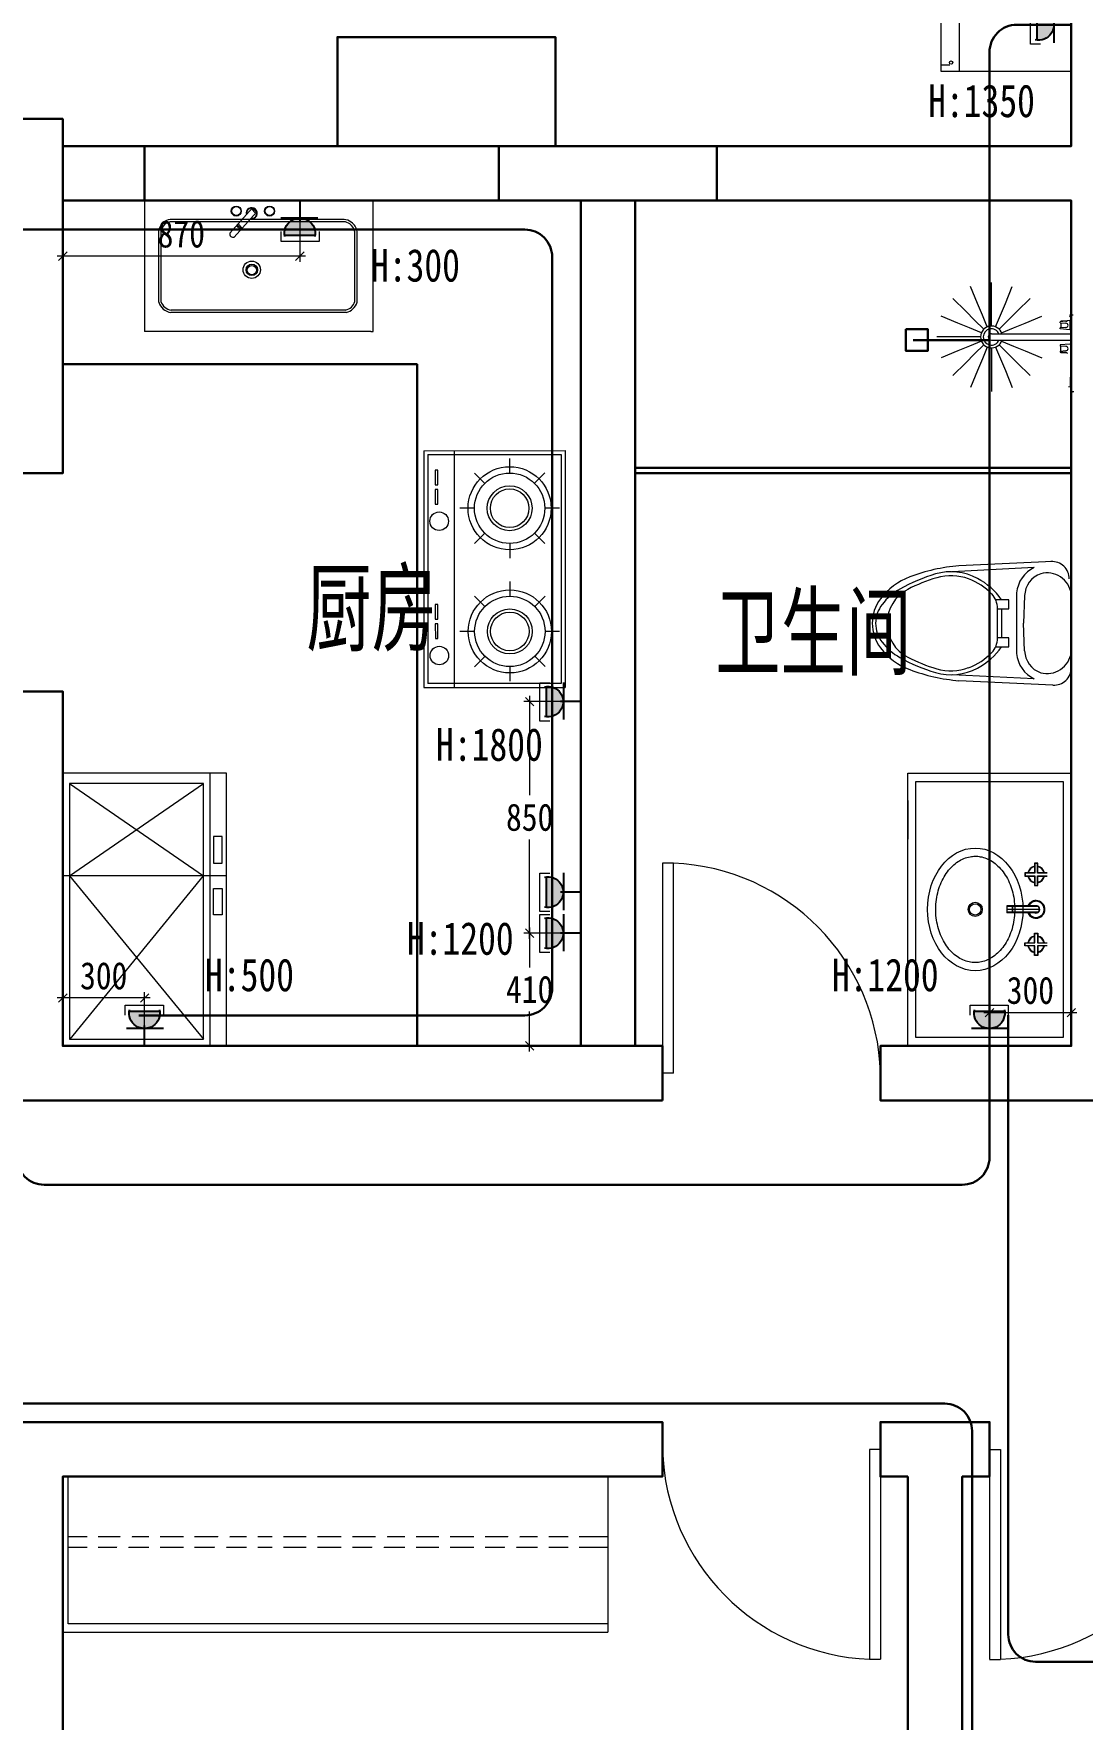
# Model space of a CAD drawing. Header units: millimetres. Extents: x -117264 to 3079702, y -14891 to 68462.
# Drawn here: x -58728 to -54881, y 528 to 6710 of the extents above; entities that cross this region are included whole.
import ezdxf

# ---------------------------------------------------------------- set-up
doc = ezdxf.new("R2010")
doc.units = ezdxf.units.MM
doc.header["$LTSCALE"] = 10
doc.layers.get('0').update_dxf_attribs({"color": 255})
doc.layers.get('Defpoints').update_dxf_attribs({"color": 255})
for name, color, linetype, lineweight in [('1弱电插座布线图', 6, 'Continuous', 30), ('1强弱电插座布置图', 5, 'Continuous', 15), ('1强电插座布线图', 1, 'Continuous', 30), ('1强电插座布置图', 1, 'Continuous', 30), ('1浅浅', 251, 'Continuous', 20)]:
    doc.layers.add(name, color=color, linetype=linetype, lineweight=lineweight)
doc.layers.add('2323', color=4, linetype='Continuous')
doc.layers.add('LAYER2', color=8, linetype='Continuous')
doc.styles.add('_THVAC_DIM', font='SIMPLEX', dxfattribs={"width": 0.8, "height": 3.5, "bigfont": 'HZTXT'})
doc.styles.add('夏建东', font='', dxfattribs={"width": 0.85})
doc.styles.get('夏建东').set_extended_font_data('SimSun')
doc.dimstyles.new('g', dxfattribs={"dimtxt": 100, "dimasz": 31, "dimexe": 21, "dimexo": 30, "dimgap": 31, "dimtad": 1, "dimtih": 1, "dimtoh": 1, "dimdec": 0, "dimrnd": 10, "dimdsep": 46, "dimtxsty": '夏建东', "dimblk": 'OBLIQUE', "dimcen": 2.5, "dimdle": 21, "dimclrd": 5, "dimclre": 5, "dimclrt": 5, "dimadec": 0, "dimazin": 0, "dimtfac": 1, "dimtdec": 0, "dimtmove": 2, "dimatfit": 3, "dimldrblk": 'DOT', "dimfxl": 300, "dimlwd": -1, "dimlwe": -1, "dimarcsym": 1})

# ---------------------------------------------------------------- blocks, each defined once
blk = doc.blocks.new('强电插座')
at = {"lineweight": 0}
h = blk.add_hatch(color=12, dxfattribs=at)
h.set_gradient(color1=(216, 3, 3), color2=(230, 5, 5), tint=1, name='CYLINDER')
h.paths.add_polyline_path([(88497.8, 75989.2, 1.129445), (88497.8, 75909.4)])
at = {"layer": '2323', "color": 1}
for p, q in [((88452.6, 75999.6), (88452.6, 75902)), ((88407.2, 75949.3), (88460.4, 75949.3)), ((88497.8, 75989.2), (88497.8, 75909.4))]:
    blk.add_line(p, q, dxfattribs=at)
blk.add_arc((88492.9, 75949.3), 40.2, 77.2553, 282.7447, dxfattribs=at)
at = {"layer": 'LAYER2', "color": 1, "ltscale": 20}
blk.add_line((88456.4, 75966.1), (88456.4, 75966.1), dxfattribs=at)
blk = doc.blocks.new('强电防水插座')
at = {"layer": '1强电插座布置图', "color": 1, "linetype": 'ByBlock', "lineweight": 9}
blk.add_lwpolyline([(-166178, 222989), (-166178, 223050), (-165944, 223050), (-165944, 222989)], dxfattribs=at)
at = {"layer": '1强电插座布置图', "color": 250, "linetype": 'ByBlock', "lineweight": 9, "extrusion": (0, 0, -1), "xscale": 2.325322137214242, "yscale": 2.325322137214242, "zscale": -2.325322137599869, "rotation": 90}
blk.add_blockref('强电插座', (342666, 17226), dxfattribs=at)
blk = doc.blocks.new('_Oblique')
at = {"color": 0, "linetype": 'ByBlock', "lineweight": -2}
blk.add_line((-0.5, -0.5), (0.5, 0.5), dxfattribs=at)
blk = doc.blocks.new('*D355')
at = {"layer": '1强弱电插座布置图', "color": 5}
for p, q in [((-58621.3, 6067.6), (-58621.3, 5872.9)), ((-57751.8, 6067.6), (-57751.8, 5872.9)), ((-57730.8, 5893.9), (-58642.3, 5893.9))]:
    blk.add_line(p, q, dxfattribs=at)
at = {"layer": 'Defpoints', "color": 0, "linetype": 'Continuous', "lineweight": 30}
for p in [(-58621.3, 6097.6), (-57751.8, 6097.6), (-58621.3, 5893.9)]:
    blk.add_point(p, dxfattribs=at)
at = {"layer": '1强弱电插座布置图', "color": 5, "linetype": 'Continuous', "xscale": 31, "yscale": 31, "zscale": 31, "rotation": 180}
blk.add_blockref('_Oblique', (-58621.3, 5893.9), dxfattribs=at)
at = {"layer": '1强弱电插座布置图', "color": 5, "linetype": 'Continuous', "xscale": 31, "yscale": 31, "zscale": 31}
blk.add_blockref('_Oblique', (-57751.8, 5893.9), dxfattribs=at)
at = {"layer": '1强弱电插座布置图', "color": 5, "linetype": 'Continuous', "lineweight": 30, "insert": (-58186.6, 5974.9), "char_height": 100, "attachment_point": 5, "style": '夏建东'}
blk.add_mtext('870', dxfattribs=at)
blk = doc.blocks.new('_Dot')
at = {"color": 0, "linetype": 'ByBlock', "lineweight": -2}
blk.add_line((-0.5, 0), (-1, 0), dxfattribs=at)
at = {"color": 0, "linetype": 'ByBlock', "const_width": 0.5}
blk.add_lwpolyline([(-0.25, 0, 1), (0.25, 0, 1)], format="xyb", close=True, dxfattribs=at)
blk = doc.blocks.new('*D368')
at = {"layer": '1强弱电插座布置图', "color": 5}
for p, q in [((-58300.3, 3173.1), (-58642.3, 3173.1)), ((-58621.3, 3027.6), (-58621.3, 3194.1)), ((-58321.3, 3027.6), (-58321.3, 3194.1))]:
    blk.add_line(p, q, dxfattribs=at)
at = {"layer": 'Defpoints', "color": 0, "linetype": 'Continuous', "lineweight": 30}
for p in [(-58621.3, 3173.1), (-58621.3, 2997.6), (-58321.3, 2997.6)]:
    blk.add_point(p, dxfattribs=at)
at = {"layer": '1强弱电插座布置图', "color": 5, "linetype": 'Continuous', "xscale": 31, "yscale": 31, "zscale": 31, "rotation": 180}
blk.add_blockref('_Oblique', (-58621.3, 3173.1), dxfattribs=at)
at = {"layer": '1强弱电插座布置图', "color": 5, "linetype": 'Continuous', "xscale": 31, "yscale": 31, "zscale": 31}
blk.add_blockref('_Oblique', (-58321.3, 3173.1), dxfattribs=at)
at = {"layer": '1强弱电插座布置图', "color": 5, "linetype": 'Continuous', "lineweight": 30, "insert": (-58471.3, 3254.1), "char_height": 100, "attachment_point": 5, "style": '夏建东'}
blk.add_mtext('300', dxfattribs=at)
blk = doc.blocks.new('*D369')
at = {"layer": '1强弱电插座布置图', "color": 5}
for p, q in [((-56751.3, 3410.8), (-56929.5, 3410.8)), ((-56908.5, 3431.8), (-56908.5, 3285.2)), ((-56908.5, 2976.6), (-56908.5, 3123.2)), ((-56751.3, 2997.6), (-56929.5, 2997.6))]:
    blk.add_line(p, q, dxfattribs=at)
at = {"layer": 'Defpoints', "color": 0, "linetype": 'Continuous', "lineweight": 30}
for p in [(-56721.3, 3410.8), (-56908.5, 2997.6), (-56721.3, 2997.6)]:
    blk.add_point(p, dxfattribs=at)
at = {"layer": '1强弱电插座布置图', "color": 5, "linetype": 'Continuous', "xscale": 31, "yscale": 31, "zscale": 31}
for p, rotation in [((-56908.5, 3410.8), 90), ((-56908.5, 2997.6), 270)]:
    blk.add_blockref('_Oblique', p, dxfattribs=dict(at, rotation=rotation))
at = {"layer": '1强弱电插座布置图', "color": 5, "linetype": 'Continuous', "lineweight": 30, "insert": (-56908.5, 3204.2), "char_height": 100, "attachment_point": 5, "style": '夏建东'}
blk.add_mtext('410', dxfattribs=at)
blk = doc.blocks.new('*D370')
at = {"layer": '1强弱电插座布置图', "color": 5}
for p, q in [((-56908.5, 4281.1), (-56908.5, 3916.5)), ((-56751.3, 4260.1), (-56929.5, 4260.1)), ((-56908.5, 3389.8), (-56908.5, 3754.5)), ((-56751.3, 3410.8), (-56929.5, 3410.8))]:
    blk.add_line(p, q, dxfattribs=at)
at = {"layer": 'Defpoints', "color": 0, "linetype": 'Continuous', "lineweight": 30}
for p in [(-56908.5, 4260.1), (-56721.3, 4260.1), (-56721.3, 3410.8)]:
    blk.add_point(p, dxfattribs=at)
at = {"layer": '1强弱电插座布置图', "color": 5, "linetype": 'Continuous', "xscale": 31, "yscale": 31, "zscale": 31}
for p, rotation in [((-56908.5, 4260.1), 90), ((-56908.5, 3410.8), 270)]:
    blk.add_blockref('_Oblique', p, dxfattribs=dict(at, rotation=rotation))
at = {"layer": '1强弱电插座布置图', "color": 5, "linetype": 'Continuous', "lineweight": 30, "insert": (-56908.5, 3835.5), "char_height": 100, "attachment_point": 5, "style": '夏建东'}
blk.add_mtext('850', dxfattribs=at)
blk = doc.blocks.new('*D371')
at = {"layer": '1强弱电插座布置图', "color": 5}
for p, q in [((-55242.3, 3119.6), (-54900.3, 3119.6)), ((-55221.3, 3027.6), (-55221.3, 3140.6)), ((-54921.3, 3027.6), (-54921.3, 3140.6))]:
    blk.add_line(p, q, dxfattribs=at)
at = {"layer": 'Defpoints', "color": 0, "linetype": 'Continuous', "lineweight": 30}
for p in [(-54921.3, 3119.6), (-55221.3, 2997.6), (-54921.3, 2997.6)]:
    blk.add_point(p, dxfattribs=at)
at = {"layer": '1强弱电插座布置图', "color": 5, "linetype": 'Continuous', "xscale": 31, "yscale": 31, "zscale": 31, "rotation": 180}
blk.add_blockref('_Oblique', (-55221.3, 3119.6), dxfattribs=at)
at = {"layer": '1强弱电插座布置图', "color": 5, "linetype": 'Continuous', "xscale": 31, "yscale": 31, "zscale": 31}
blk.add_blockref('_Oblique', (-54921.3, 3119.6), dxfattribs=at)
at = {"layer": '1强弱电插座布置图', "color": 5, "linetype": 'Continuous', "lineweight": 30, "insert": (-55071.3, 3200.6), "char_height": 100, "attachment_point": 5, "style": '夏建东'}
blk.add_mtext('300', dxfattribs=at)

msp = doc.modelspace()

# ---------------------------------------------------------------- linework, layer by layer
at = {"layer": '1强电插座布线图', "color": 2, "linetype": 'Continuous', "lineweight": 30}
for points in [[(-54921.3, 6742.6), (-55121.3, 6742.6, 0.414214), (-55221.3, 6642.6), (-55221.3, 2588.1, -0.414214), (-55321.3, 2488.1), (-58690, 2488.1, -0.414214), (-58790, 2588.1), (-58790, 4339, 0.414214), (-58990, 4539), (-61204.8, 4539, -0.414214), (-61304.8, 4639), (-61304.8, 5987.8, 0.414214), (-61404.8, 6087.8), (-61584.4, 6087.8)], [(-58342, 3109.4), (-56926, 3109.4, 0.414214), (-56826, 3209.4), (-56826, 5891.4, 0.414214), (-56926, 5991.4), (-61104.8, 5991.4, -0.414214), (-61204.8, 6091.4), (-61204.8, 6087.8, 0.414214), (-61304.8, 6187.8), (-61584.4, 6187.8)], [(-51498.7, 1235.2), (-51498.7, 838.6, -0.414214), (-51598.7, 738.6), (-55052.4, 738.6, -0.414214), (-55152.4, 838.6), (-55152.4, 3110.2)]]:
    msp.add_lwpolyline(points, format="xyb", dxfattribs=at)
msp.add_lwpolyline([(-55528.1, 5626.5), (-55448.1, 5626.5), (-55448.1, 5546.5), (-55528.1, 5546.5)], close=True, dxfattribs=at)
msp.add_lwpolyline([(-55221.3, 5585.6), (-55501.7, 5585.6)], dxfattribs=at)
at = {"layer": '1浅浅', "ltscale": 0.2}
for p, q in [((-55331.2, 6571.8), (-55331.2, 7097.6)), ((-55367.2, 6594.7), (-55399.1, 6594.7)), ((-57490.8, 6097.6), (-58321.3, 6097.6)), ((-58321.3, 6097.6), (-58321.3, 5617.6)), ((-58008.1, 5978.5), (-57926.6, 6070.3)), ((-57913.9, 6052.1), (-57929.5, 6067.1)), ((-57911, 6055.3), (-57926.6, 6070.3)), ((-57490.8, 6097.6), (-57482.4, 6097.6)), ((-57482.4, 5617.6), (-57482.4, 6097.6)), ((-57589.6, 6028.8), (-58227.1, 6028.8)), ((-57589.6, 6020.2), (-58227.1, 6020.2)), ((-57992.3, 5963.8), (-57911, 6055.3)), ((-57968.5, 5990.7), (-57984, 6005.7)), ((-57965.6, 5993.9), (-57981.2, 6008.9)), ((-57962.7, 5997.1), (-57978.3, 6012.1)), ((-58269.6, 5725.8), (-58269.6, 5991)), ((-58261, 5725.8), (-58261, 5991)), ((-57550.1, 5724.9), (-57550.1, 5984.5)), ((-57541.5, 5724.9), (-57541.5, 5984.5)), ((-57581.7, 5696.2), (-58224.6, 5696.2)), ((-57581.7, 5687.6), (-58224.6, 5687.6)), ((-57490.8, 5617.6), (-58321.3, 5617.6)), ((-57490.8, 5617.6), (-57482.4, 5617.6)), ((-57321.3, 5497.6), (-57321.3, 3327.6)), ((-57296.3, 5180.2), (-56778.4, 5180.9)), ((-57296.3, 5180.2), (-57296.3, 4312.3)), ((-57282.4, 5166.3), (-56792.3, 5167)), ((-57282.4, 5166.3), (-57282.4, 4326.3)), ((-57184.9, 5180.4), (-57184.9, 4312.3)), ((-56982.2, 5152.3), (-56982.1, 5098.4)), ((-56792.3, 5167), (-56792.3, 4327)), ((-56778.4, 5180.9), (-56778.4, 4312.3)), ((-57255.4, 5108.6), (-57255.3, 5055.2)), ((-57245.7, 5108.6), (-57255.4, 5108.6)), ((-57245.6, 5055.3), (-57245.7, 5108.6)), ((-57111.4, 5098.5), (-57073.3, 5060.5)), ((-56852.8, 5098.9), (-56890.8, 5060.8)), ((-57255.3, 5055.2), (-57245.6, 5055.3)), ((-57255.3, 5038.3), (-57255.2, 4984.9)), ((-57245.6, 5038.3), (-57255.3, 5038.3)), ((-57245.5, 4984.9), (-57245.6, 5038.3)), ((-57255.2, 4984.9), (-57245.5, 4984.9)), ((-57111, 4969.2), (-57164.8, 4969.1)), ((-56799, 4969.6), (-56852.8, 4969.6)), ((-57073, 4878), (-57111, 4839.9)), ((-56981.7, 4840.3), (-56981.6, 4786.5)), ((-56890.5, 4878.2), (-56852.4, 4840.3)), ((-56981.5, 4700.4), (-56981.4, 4646.6)), ((-57110.7, 4646.7), (-57072.6, 4608.7)), ((-56852.1, 4647), (-56890.1, 4608.9)), ((-57254.7, 4615.9), (-57254.6, 4562.5)), ((-57245, 4615.9), (-57254.7, 4615.9)), ((-57244.9, 4562.6), (-57245, 4615.9)), ((-57254.6, 4562.5), (-57244.9, 4562.6)), ((-57254.6, 4545.6), (-57254.5, 4492.2)), ((-57244.9, 4545.6), (-57254.6, 4545.6)), ((-57244.8, 4492.2), (-57244.9, 4545.6)), ((-57110.3, 4517.4), (-57164.1, 4517.3)), ((-56798.4, 4517.8), (-56852.2, 4517.7)), ((-54921.3, 4345.6), (-54921.3, 4558.5)), ((-57254.5, 4492.2), (-57244.8, 4492.2)), ((-57072.4, 4426.1), (-57110.4, 4388)), ((-56889.8, 4426.4), (-56851.7, 4388.4)), ((-56981.1, 4388.5), (-56981, 4334.7)), ((-54921.3, 4132.8), (-54921.3, 4345.6)), ((-57296.3, 4312.3), (-56816.3, 4312.3)), ((-57296.3, 4312.3), (-56778.4, 4312.3)), ((-56792.3, 4327), (-57282.4, 4326.3)), ((-58597.3, 3621.6), (-58105.3, 3959.4)), ((-58597.3, 3959.4), (-58105.3, 3621.6)), ((-58081.3, 2997.6), (-58081.3, 3997.6)), ((-58021.3, 3621.6), (-58621.3, 3621.6)), ((-58597.3, 3621.6), (-58105.3, 3021.6)), ((-58594.1, 3021.6), (-58105.3, 3621.6))]:
    msp.add_line(p, q, dxfattribs=at)
at = {"layer": '1浅浅', "color": 250, "lineweight": 0, "ltscale": 0.2}
for p, q in [((-55265.3, 5720.9), (-55290.7, 5782.4)), ((-55214.2, 5731.1), (-55214.2, 5797.6)), ((-55163.1, 5720.9), (-55137.6, 5782.4)), ((-55308.6, 5692), (-55355.6, 5739)), ((-55275.8, 5659.1), (-55308.6, 5692)), ((-55247.5, 5678), (-55265.3, 5720.9)), ((-55214.2, 5684.7), (-55214.2, 5731.1)), ((-55180.9, 5678), (-55163.1, 5720.9)), ((-55152.6, 5659.1), (-55119.8, 5692)), ((-55119.8, 5692), (-55072.7, 5739)), ((-55337.5, 5648.7), (-55399, 5674.1)), ((-55294.6, 5630.9), (-55337.5, 5648.7)), ((-55251.1, 5612.9), (-55294.6, 5630.9)), ((-55242.5, 5625.9), (-55275.8, 5659.1)), ((-55229.5, 5634.5), (-55247.5, 5678)), ((-55214.2, 5637.6), (-55214.2, 5684.7)), ((-55198.9, 5634.5), (-55180.9, 5678)), ((-55185.9, 5625.9), (-55152.6, 5659.1)), ((-55177.2, 5612.9), (-55133.7, 5630.9)), ((-55133.7, 5630.9), (-55090.8, 5648.7)), ((-55090.8, 5648.7), (-55029.4, 5674.1)), ((-54940.8, 5655), (-54962, 5653.5)), ((-54962, 5649.7), (-54962, 5653.5)), ((-54962, 5649.7), (-54940.8, 5647.6)), ((-54940.8, 5632.4), (-54962, 5630.9)), ((-54962, 5627), (-54962, 5630.9)), ((-54927, 5624), (-54962, 5627)), ((-54959.5, 5655.4), (-54959.6, 5653.7)), ((-54959.6, 5649.5), (-54959.6, 5631)), ((-54935.4, 5657.2), (-54959.5, 5655.4)), ((-54934.5, 5658.3), (-54927, 5659)), ((-54927, 5659), (-54927, 5624)), ((-54927, 5653.7), (-54921.3, 5653.7)), ((-54927, 5629.2), (-54921.3, 5629.2)), ((-54921.3, 5672.1), (-54921.3, 5523.1)), ((-54914.2, 5677.1), (-54919.2, 5677.1)), ((-55347.7, 5597.6), (-55414.2, 5597.6)), ((-55301.3, 5597.6), (-55347.7, 5597.6)), ((-55294.6, 5564.2), (-55337.5, 5546.5)), ((-55254.2, 5597.6), (-55301.3, 5597.6)), ((-55251.1, 5582.3), (-55294.6, 5564.2)), ((-55242.5, 5569.3), (-55275.8, 5536)), ((-55214.2, 5609.6), (-54921.3, 5609.6)), ((-55214.2, 5585.6), (-54921.3, 5585.6)), ((-55185.9, 5569.3), (-55152.6, 5536)), ((-55177.2, 5582.3), (-55133.7, 5564.2)), ((-55133.7, 5564.2), (-55090.8, 5546.5)), ((-54927, 5571.2), (-54962, 5568.2)), ((-54962, 5568.2), (-54962, 5564.3)), ((-54940.8, 5562.7), (-54962, 5564.3)), ((-54959.6, 5545.7), (-54959.6, 5564.1)), ((-55337.5, 5546.5), (-55399, 5521)), ((-55308.6, 5503.2), (-55355.6, 5456.1)), ((-55275.8, 5536), (-55308.6, 5503.2)), ((-55247.5, 5517.1), (-55265.3, 5474.2)), ((-55229.5, 5560.6), (-55247.5, 5517.1)), ((-55214.2, 5557.6), (-55214.2, 5510.5)), ((-55214.2, 5510.5), (-55214.2, 5464.1)), ((-55198.9, 5560.6), (-55180.9, 5517.1)), ((-55180.9, 5517.1), (-55163.1, 5474.2)), ((-55152.6, 5536), (-55119.8, 5503.2)), ((-55119.8, 5503.2), (-55072.7, 5456.1)), ((-55090.8, 5546.5), (-55029.4, 5521)), ((-54962, 5545.4), (-54940.8, 5547.5)), ((-54962, 5545.4), (-54962, 5541.7)), ((-54940.8, 5540.1), (-54962, 5541.7)), ((-54959.5, 5539.7), (-54959.6, 5541.5)), ((-54935.4, 5537.9), (-54959.5, 5539.7)), ((-55265.3, 5474.2), (-55290.7, 5412.8)), ((-55214.2, 5464.1), (-55214.2, 5397.5)), ((-55163.1, 5474.2), (-55137.6, 5412.8)), ((-54924.2, 5415.2), (-54924.2, 5450.2)), ((-54924.2, 5445), (-54918.5, 5445)), ((-54931.7, 5415.9), (-54924.2, 5415.2)), ((-54924.2, 5420.5), (-54918.5, 5420.5)), ((-54916.3, 5397.1), (-54911.3, 5397.1)), ((-54988.5, 4774.2), (-55333.4, 4758.2)), ((-55057.1, 4751.5), (-55358.8, 4736.2)), ((-55121.7, 4658.4), (-55121.7, 4436.5)), ((-55092.6, 4648.5), (-55096.8, 4547.5)), ((-55150.2, 4633.8), (-55198.9, 4633.8)), ((-55191.9, 4493), (-55191.9, 4601.9)), ((-55191.9, 4600.8), (-55150.2, 4600.8)), ((-55177.3, 4600.8), (-55177.3, 4494.1)), ((-55150.2, 4600.8), (-55150.2, 4633.8)), ((-55092.6, 4446.6), (-55096.8, 4547.5)), ((-54921.3, 4225.8), (-54921.3, 4552.5)), ((-55198.9, 4461.1), (-55150.2, 4461.1)), ((-55150.2, 4494.1), (-55191.9, 4494.1)), ((-55150.2, 4461.1), (-55150.2, 4494.1)), ((-55057.1, 4343.6), (-55358.8, 4358.6)), ((-54988.5, 4320.8), (-55333.4, 4336.8)), ((-54921.3, 4289.1), (-54921.3, 4265.8)), ((-55521.3, 2997.6), (-55521.3, 3997.6)), ((-55521.3, 3997.6), (-54921.3, 3997.6)), ((-55491.3, 3027.6), (-55491.3, 3967.6)), ((-55491.3, 3967.6), (-54951.3, 3967.6)), ((-54951.3, 3967.6), (-54951.3, 3027.6)), ((-54921.3, 3997.6), (-54921.3, 2997.6)), ((-55521.3, 3897.6), (-55521.3, 3755.3)), ((-54921.3, 3897.6), (-54921.3, 3755.3)), ((-56421.3, 3667.6), (-56421.3, 2897.6)), ((-56381.3, 2897.6), (-56381.3, 3667.6)), ((-55044.3, 3667.3), (-55056.3, 3667.3)), ((-55056.3, 3667.3), (-55056.3, 3632.2)), ((-55045.3, 3666.3), (-55055.3, 3666.3)), ((-55055.3, 3666.3), (-55055.3, 3631.2)), ((-55045.3, 3631.2), (-55045.3, 3666.3)), ((-55044.3, 3632.2), (-55044.3, 3667.3)), ((-55056.3, 3632.2), (-55091.4, 3632.2)), ((-55091.4, 3632.2), (-55091.4, 3620.2)), ((-55091.4, 3620.2), (-55056.3, 3620.2)), ((-55090.4, 3631.2), (-55090.4, 3621.2)), ((-55055.3, 3631.2), (-55090.4, 3631.2)), ((-55090.4, 3621.2), (-55055.3, 3621.2)), ((-55056.3, 3620.2), (-55056.3, 3585.1)), ((-55055.3, 3621.2), (-55055.3, 3586.1)), ((-55055.3, 3586.1), (-55045.3, 3586.1)), ((-55010.2, 3631.2), (-55045.3, 3631.2)), ((-55045.3, 3586.1), (-55045.3, 3621.2)), ((-55045.3, 3621.2), (-55010.2, 3621.2)), ((-55009.2, 3632.2), (-55044.3, 3632.2)), ((-55044.3, 3585.1), (-55044.3, 3620.2)), ((-55044.3, 3620.2), (-55009.2, 3620.2)), ((-55056.3, 3585.1), (-55044.3, 3585.1)), ((-55157.8, 3510.6), (-55157.8, 3485.6)), ((-55137.8, 3510.6), (-55157.8, 3510.6)), ((-55137.8, 3508.1), (-55157.8, 3508.1)), ((-55137.8, 3498.1), (-55157.8, 3498.1)), ((-55137.8, 3488.1), (-55157.8, 3488.1)), ((-55137.8, 3485.6), (-55157.8, 3485.6)), ((-55137.8, 3510.6), (-55137.8, 3485.6)), ((-55136.8, 3509.6), (-55137.8, 3509.6)), ((-55136.8, 3486.6), (-55137.8, 3486.6)), ((-55050.3, 3510.6), (-55136.8, 3510.6)), ((-55136.8, 3510.6), (-55136.8, 3485.6)), ((-55042.8, 3508.1), (-55136.8, 3508.1)), ((-55037.8, 3498.1), (-55136.8, 3498.1)), ((-55042.8, 3488.1), (-55136.8, 3488.1)), ((-55050.3, 3485.6), (-55136.8, 3485.6)), ((-55056.3, 3376), (-55056.3, 3411.1)), ((-55056.3, 3411.1), (-55044.3, 3411.1)), ((-55055.3, 3410.1), (-55045.3, 3410.1)), ((-55055.3, 3375), (-55055.3, 3410.1)), ((-55045.3, 3410.1), (-55045.3, 3375)), ((-55044.3, 3411.1), (-55044.3, 3376)), ((-55091.4, 3364), (-55091.4, 3376)), ((-55091.4, 3376), (-55056.3, 3376)), ((-55056.3, 3364), (-55091.4, 3364)), ((-55090.4, 3365), (-55090.4, 3375)), ((-55090.4, 3375), (-55055.3, 3375)), ((-55055.3, 3365), (-55090.4, 3365)), ((-55056.3, 3328.9), (-55056.3, 3364)), ((-55055.3, 3329.9), (-55055.3, 3365)), ((-55045.3, 3375), (-55010.2, 3375)), ((-55010.2, 3365), (-55045.3, 3365)), ((-55045.3, 3365), (-55045.3, 3329.9)), ((-55044.3, 3376), (-55009.2, 3376)), ((-55044.3, 3364), (-55044.3, 3328.9)), ((-55009.2, 3364), (-55044.3, 3364)), ((-55044.3, 3328.9), (-55056.3, 3328.9)), ((-55045.3, 3329.9), (-55055.3, 3329.9)), ((-54951.3, 3027.6), (-55491.3, 3027.6)), ((-55661.3, 1517.6), (-55661.3, 747.6)), ((-55621.3, 1517.6), (-55621.3, 747.6)), ((-55221.3, 1517.6), (-55221.3, 747.6)), ((-55181.3, 1517.6), (-55181.3, 747.6))]:
    msp.add_line(p, q, dxfattribs=at)
at = {"layer": '1浅浅', "color": 252, "linetype": 'Continuous', "lineweight": 30}
msp.add_line((-58621.3, 2997.6), (-58621.3, 3797.6), dxfattribs=at)
at = {"layer": '1浅浅'}
for p, q in [((-58601.3, 1198.4), (-56621.3, 1198.4)), ((-58601.3, 1158.4), (-56621.3, 1158.4))]:
    msp.add_line(p, q, dxfattribs=at)
at = {"layer": '1浅浅', "color": 252, "linetype": 'Continuous', "lineweight": 30}
for points in [[(-54621.3, 2997.6), (-54721.3, 2997.6), (-54721.3, 6097.6), (-54121.3, 6097.6), (-54121.3, 6297.6), (-54721.3, 6297.6), (-54721.3, 7297.6), (-55421.3, 7297.6), (-55421.3, 7097.6), (-54921.3, 7097.6), (-54921.3, 6297.6), (-55221.3, 6297.6), (-55221.3, 6097.6), (-54921.3, 6097.6), (-54921.3, 2997.6), (-55621.3, 2997.6), (-55621.3, 2797.6), (-54621.3, 2797.6), (-54621.3, 2997.6), (-54721.3, 2997.6)], [(-56814, 6297.6), (-56814, 6697.6), (-57614, 6697.6), (-57614, 6297.6), (-56814, 6297.6)], [(-58621.3, 6297.6), (-58621.3, 6397.6), (-58821.3, 6397.6), (-58821.3, 5097.6), (-58621.3, 5097.6), (-58621.3, 6397.6)], [(-58621.3, 6297.6), (-58321.3, 6297.6), (-58321.3, 6097.6), (-58621.3, 6097.6)], [(-58321.3, 6297.6), (-57021.3, 6297.6)], [(-57021.3, 6097.6), (-57021.3, 6297.6), (-56221.3, 6297.6), (-56221.3, 6097.6), (-57021.3, 6097.6)], [(-56221.3, 6297.6), (-55221.3, 6297.6)], [(-57021.3, 6097.6), (-58321.3, 6097.6)], [(-56721.3, 6097.6), (-56721.3, 2997.6)], [(-56521.3, 6097.6), (-56521.3, 2997.6)], [(-55221.3, 6097.6), (-56221.3, 6097.6)], [(-57321.3, 2997.6), (-57321.3, 5497.6), (-58621.3, 5497.6)], [(-54921.3, 5117.6), (-56521.3, 5117.6)], [(-54921.3, 5097.6), (-54921.3, 5097.6), (-56521.3, 5097.6)], [(-56421.3, 2797.6), (-58821.3, 2797.6), (-58821.3, 4297.6), (-58621.3, 4297.6), (-58621.3, 2997.6), (-56421.3, 2997.6), (-56421.3, 2797.6)], [(-60821.3, 2997.6), (-61721.3, 2997.6), (-61721.3, 717.6), (-63021.3, 717.6), (-63021.3, -5402.4), (-58621.3, -5402.4), (-58621.3, 1417.6), (-56421.3, 1417.6), (-56421.3, 1617.6), (-58821.3, 1617.6), (-58821.3, -5202.4), (-62821.3, -5202.4), (-62821.3, 517.6), (-61521.3, 517.6), (-61521.3, 2797.6), (-60621.3, 2797.6), (-60621.3, 3108.7)], [(-55221.3, 1417.6), (-55221.3, 1617.6), (-55621.3, 1617.6), (-55621.3, 1417.6), (-55521.3, 1417.6)], [(-55221.3, 1417.6), (-55221.3, 1417.6), (-55321.3, 1417.6), (-55321.3, -4202.4), (-54621.3, -4202.4), (-54621.3, -4402.4), (-55521.3, -4402.4), (-55521.3, 1417.6), (-55521.3, 1417.6), (-55521.3, 1417.6)]]:
    msp.add_lwpolyline(points, dxfattribs=at)
at = {"layer": '1浅浅', "ltscale": 0.2}
for points in [[(-55399.1, 6571.8), (-55399.1, 7097.6), (-54921.3, 7097.6), (-54921.3, 6571.8)], [(-58621.3, 3997.6), (-58621.3, 2997.6), (-58021.3, 2997.6), (-58021.3, 3997.6)], [(-58597.3, 3959.4), (-58597.3, 3021.6), (-58105.3, 3021.6), (-58105.3, 3959.4)], [(-58037, 3765.3), (-58068.3, 3765.3), (-58068.3, 3668.2), (-58037, 3668.2)], [(-58037, 3477.8), (-58068.3, 3477.8), (-58068.3, 3574.9), (-58037, 3574.9)]]:
    msp.add_lwpolyline(points, close=True, dxfattribs=at)
at = {"layer": '1浅浅', "color": 250, "lineweight": 0, "ltscale": 0.2}
for points in [[(-56381.3, 3667.6), (-56421.3, 3667.6)], [(-56381.3, 2897.6), (-56421.3, 2897.6)], [(-55621.3, 1517.6), (-55661.3, 1517.6)], [(-55221.3, 1517.6), (-55181.3, 1517.6)], [(-55621.3, 746.7), (-55661.3, 746.7)], [(-55221.3, 746.7), (-55181.3, 746.7)]]:
    msp.add_lwpolyline(points, dxfattribs=at)
at = {"layer": '1浅浅'}
for points in [[(-58621.3, 1417.6), (-58621.3, 847.6), (-56621.3, 847.6)], [(-56621.3, 877.6), (-58601.3, 877.6), (-58601.3, 1417.6)]]:
    msp.add_lwpolyline(points, dxfattribs=at)
at = {"layer": '1浅浅', "ltscale": 0.2}
for centre, radius in [((-55362.2, 6604.1), 6.05), ((-57985, 6059.3), 18.4), ((-57985, 6059.3), 16.7), ((-57862.7, 6059.3), 18.4), ((-57862.7, 6059.3), 16.7), ((-57928, 5844), 31.9), ((-57928, 5844), 21.1), ((-57928, 5842.7), 16.8), ((-56981.9, 4969.4), 152.4), ((-56981.9, 4969.4), 129.1), ((-56981.9, 4969.4), 82.4), ((-56981.9, 4969.4), 70.8), ((-57240.6, 4921.8), 34), ((-56981.2, 4517.5), 152.4), ((-56981.2, 4517.5), 129.1), ((-56981.2, 4517.5), 82.4), ((-56981.2, 4517.5), 70.8), ((-57239.8, 4429.1), 34)]:
    msp.add_circle(centre, radius, dxfattribs=at)
at = {"layer": '1浅浅', "color": 250, "lineweight": 0, "ltscale": 0.2}
for radius in [25.9, 20.9]:
    msp.add_circle((-55273.7, 3498.1), radius, dxfattribs=at)
at = {"layer": '1浅浅', "ltscale": 0.2}
for centre, radius, start, end in [((-57928.3, 6051.5), 20.4, 259.12835, 195.1554), ((-57928.3, 6051.5), 18.7, 262.33973, 191.6074), ((-58217.8, 5975.6), 54.1, 99.85129, 163.40674), ((-58217.8, 5975.6), 45.4, 99.85129, 163.40674), ((-57594.7, 5975), 45.4, 55.0079, 84.61693), ((-57594.7, 5975), 54.1, 53.94462, 84.61693), ((-57594.7, 5975), 45.4, 10.07491, 55.0079), ((-57594.7, 5975), 54.1, 10.07491, 53.94462), ((-57996.8, 5974.9), 11.9, 162.17, 291.83552), ((-58217.8, 5741.2), 54.1, 196.59304, 262.82773), ((-58217.8, 5741.2), 45.4, 196.59304, 262.82773), ((-57594.7, 5741.9), 47.3, 283.42959, 342.22816), ((-57594.7, 5741.9), 55.9, 283.42959, 342.22816)]:
    msp.add_arc(centre, radius, start, end, dxfattribs=at)
at = {"layer": '1浅浅', "color": 250, "lineweight": 0, "ltscale": 0.2}
for centre, radius, start, end in [((-55214.2, 5597.6), 40, 17.4576, 342.5424), ((-55214.2, 5597.6), 30, 23.57818, 336.42182), ((-54940.8, 5662.6), 7.59, 270, 325.39273), ((-54940.8, 5640), 7.59, 270, 90), ((-54923.2, 5675.8), 4.17, 17.41833, 295.79868), ((-55214.2, 5597.6), 12, 90, 270), ((-54940.8, 5555.1), 7.59, 270, 90), ((-54940.8, 5532.5), 7.59, 34.60727, 90), ((-54920.3, 5398.4), 4.17, 64.20132, 342.58167), ((-54992.5, 4710.2), 63.8, 0.1, 93), ((-55421.9, 4481.4), 253.6, 111.3, 142), ((-55238.2, 4119.7), 635, 106.55926, 119.39993), ((-55238.2, 4119.7), 620.4, 106.56663, 117.1313), ((-55276.5, 4082.2), 678.4, 94.8, 110.5), ((-55362.7, 4530.6), 205.7, 61.87935, 105.94249), ((-55362.7, 4530.6), 191, 70.13486, 105.91915), ((-55378.3, 4495.5), 229.3, 43.99681, 69.44226), ((-55378.3, 4495.5), 244, 34.52591, 62.52649), ((-55009.7, 4649.8), 112.3, 114.9, 175.5), ((-55003.5, 4645.3), 89.1, 109.6, 177.8), ((-55010.3, 4642.4), 89.8, 8.04683, 105.00437), ((-55500.9, 4547.5), 150.7, 143.32244, 216.6999), ((-55444.2, 4484.6), 215.9, 119.30454, 142.37683), ((-55457.4, 4547.4), 139.7, 117.1313, 242.8687), ((-55268.1, 4601.9), 76.2, 0, 43.99681), ((-55528.1, 4547.4), 111.1, 141.63562, 180), ((-55528.1, 4547.4), 111.1, 180, 218.36438), ((-55421.9, 4613.6), 253.6, 218, 248.7), ((-55444.2, 4610.2), 215.9, 217.62317, 240.69546), ((-55378.3, 4599.3), 244, 297.47351, 325.47409), ((-55268.1, 4493), 76.2, 316.00319, 0), ((-55238.2, 4975.2), 635, 240.60007, 253.44074), ((-55238.2, 4975.2), 620.4, 242.8687, 253.43337), ((-55378.3, 4599.3), 229.3, 290.55774, 316.00319), ((-55009.7, 4445.3), 112.3, 184.5, 245.1), ((-55003.5, 4449.8), 89.1, 182.2, 250.4), ((-55010.3, 4452.7), 89.8, 254.99563, 351.95317), ((-55276.5, 5012.9), 678.4, 249.5, 265.2), ((-55362.7, 4564.3), 205.7, 254.05751, 298.12065), ((-55362.7, 4564.3), 191, 254.08085, 289.86514), ((-54985.2, 4384.3), 63.8, 267, 359.9), ((-56414, 2875.2), 793, 1.61374, 87.63737), ((-55050.3, 3626.2), 31, 101.15994, 168.84006), ((-55050.3, 3626.2), 29.2, 101.84581, 168.15419), ((-55050.3, 3626.2), 31, 11.15994, 78.84006), ((-55050.3, 3626.2), 29.2, 11.84581, 78.15419), ((-55050.3, 3626.2), 31, 191.15994, 258.84006), ((-55050.3, 3626.2), 29.2, 191.84581, 258.15419), ((-55050.3, 3626.2), 31, 281.15994, 348.84006), ((-55050.3, 3626.2), 29.2, 281.84581, 348.15419), ((-55050.3, 3498.1), 32.5, 202.61986, 157.38014), ((-55050.3, 3498.1), 30.6, 204.07458, 154.68061), ((-55050.3, 3498.1), 29.6, 204.07458, 154.68061), ((-55050.3, 3498.1), 13.5, 247.80839, 112.19161), ((-55050.3, 3498.1), 12.5, 270, 90), ((-55050.3, 3370), 31, 101.15994, 168.84006), ((-55050.3, 3370), 31, 11.15994, 78.84006), ((-55050.3, 3370), 31, 191.15994, 258.84006), ((-55050.3, 3370), 29.2, 101.84581, 168.15419), ((-55050.3, 3370), 29.2, 191.84581, 258.15419), ((-55050.3, 3370), 29.2, 11.84581, 78.15419), ((-55050.3, 3370), 31, 281.15994, 348.84006), ((-55050.3, 3370), 29.2, 281.84581, 348.15419), ((-55628.6, 1539.9), 793, 181.61374, 267.63737), ((-55214, 1539.9), 793, 272.36263, 358.38626)]:
    msp.add_arc(centre, radius, start, end, dxfattribs=at)
msp.add_ellipse((-55273.7, 3498.1), major_axis=(0, 225), ratio=0.777778, dxfattribs=at)
msp.add_open_spline([(-55273.7, 3693.1), (-55280, 3693.1), (-55286.3, 3692.5), (-55300.2, 3690), (-55307.7, 3687.9), (-55322.5, 3681.9), (-55329.8, 3678), (-55344, 3668.7), (-55350.9, 3663.2), (-55364, 3650.7), (-55370.2, 3643.6), (-55381.8, 3628.1), (-55387.1, 3619.7), (-55396.6, 3601.6), (-55400.9, 3592), (-55408.1, 3571.9), (-55411, 3561.4), (-55415.6, 3539.8), (-55417.1, 3528.8), (-55418.8, 3506.4), (-55418.9, 3495.2), (-55417.7, 3472.8), (-55416.4, 3461.7), (-55412.3, 3440), (-55409.6, 3429.4), (-55402.8, 3409), (-55398.7, 3399.2), (-55389.5, 3380.8), (-55384.4, 3372.1), (-55373.1, 3356.1), (-55367, 3348.9), (-55354.1, 3335.8), (-55347.3, 3330.1), (-55333.3, 3320.2), (-55326.1, 3316.1), (-55311.3, 3309.6), (-55303.8, 3307.1), (-55288.7, 3303.9), (-55281.2, 3303.1), (-55266, 3303.1), (-55258.4, 3303.9), (-55243.3, 3307.2), (-55235.8, 3309.7), (-55221.1, 3316.3), (-55213.9, 3320.4), (-55199.8, 3330.3), (-55193.1, 3336), (-55180.2, 3349.1), (-55174.1, 3356.4), (-55162.9, 3372.4), (-55157.7, 3381.1), (-55148.5, 3399.5), (-55144.5, 3409.3), (-55137.7, 3429.7), (-55135, 3440.3), (-55131, 3462.1), (-55129.7, 3473.2), (-55128.5, 3495.6), (-55128.6, 3506.8), (-55130.3, 3529.1), (-55131.9, 3540.2), (-55136.5, 3561.7), (-55139.4, 3572.2), (-55146.7, 3592.3), (-55150.9, 3601.9), (-55160.5, 3620), (-55165.8, 3628.4), (-55177.4, 3643.9), (-55183.6, 3650.9), (-55196.8, 3663.4), (-55203.6, 3668.9), (-55217.8, 3678.2), (-55225.1, 3682), (-55239.9, 3687.9), (-55247.5, 3690.1), (-55261.2, 3692.5), (-55267.5, 3693.1), (-55273.7, 3693.1)], degree=3, knots=[0, 0, 0, 0, 0.139001, 0.139001, 0.305863, 0.305863, 0.472726, 0.472726, 0.639589, 0.639589, 0.806452, 0.806452, 0.973315, 0.973315, 1.140177, 1.140177, 1.30704, 1.30704, 1.473903, 1.473903, 1.640766, 1.640766, 1.807628, 1.807628, 1.974491, 1.974491, 2.141354, 2.141354, 2.308217, 2.308217, 2.47508, 2.47508, 2.641942, 2.641942, 2.808805, 2.808805, 2.975668, 2.975668, 3.142531, 3.142531, 3.309394, 3.309394, 3.476256, 3.476256, 3.643119, 3.643119, 3.809982, 3.809982, 3.976845, 3.976845, 4.143707, 4.143707, 4.31057, 4.31057, 4.477433, 4.477433, 4.644296, 4.644296, 4.811159, 4.811159, 4.978021, 4.978021, 5.144884, 5.144884, 5.311747, 5.311747, 5.47861, 5.47861, 5.645472, 5.645472, 5.812335, 5.812335, 5.979198, 5.979198, 6.146061, 6.146061, 6.283185, 6.283185, 6.283185, 6.283185], dxfattribs=at)

# ---------------------------------------------------------------- block references
at = {"layer": '1强电插座布置图', "color": 7, "xscale": 0.6000000000931323, "yscale": 0.6000000000931323, "zscale": 0.6}
for p, rotation in [((78759.2, 106378.1), 90), ((-157387.2, 139778.2), 180), ((76959.2, 103895.6), 90), ((76959.2, 103197), 90), ((76959.2, 103046.3), 90)]:
    msp.add_blockref('强电防水插座', p, dxfattribs=dict(at, rotation=rotation))
for p in [(41314.1, -130683), (44414.1, -130683)]:
    msp.add_blockref('强电防水插座', p, dxfattribs=at)

# ---------------------------------------------------------------- texts
at = {"layer": '1强弱电插座布置图', "color": 5, "char_height": 120, "attachment_point": 1, "style": '_THVAC_DIM'}
for s, insert in [('{\\fSimSun|b0|i0|c134|p2;H:1350}', (-55446.5, 6523.8)), ('{\\fSimSun|b0|i0|c134|p2;H:300}', (-57490.8, 5920.6)), ('{\\fSimSun|b0|i0|c134|p2;H:1800}', (-57252, 4163)), ('{\\fSimSun|b0|i0|c134|p2;H:1200}', (-57359, 3451.6)), ('{\\fSimSun|b0|i0|c134|p2;H:500}', (-58099.7, 3317.9)), ('{\\fSimSun|b0|i0|c134|p2;H:1200}', (-55799.9, 3317.9))]:
    msp.add_mtext_dynamic_manual_height_columns(s, width=405.755, gutter_width=17.5, heights=[0], dxfattribs=dict(at, insert=insert))
at = {"layer": '1浅浅', "color": 252, "linetype": 'Continuous', "lineweight": 30, "char_height": 300, "width": 1159.57, "attachment_point": 1, "style": '_THVAC_DIM'}
for s, insert in [('厨房', (-57727.8, 4743.6)), ('卫生间', (-56228.1, 4655.8))]:
    msp.add_mtext(s, dxfattribs=dict(at, insert=insert))

# ---------------------------------------------------------------- dimensions: what is measured, and where the dimension line sits
at = {"layer": '1强弱电插座布置图', "color": 2, "linetype": 'Continuous', "lineweight": 30}
for base, p1, p2, picture, middle in [((-58621.3409, 5893.9479), (-57751.7787, 6097.5688), (-58621.3409, 6097.5688), '*D355', (-58186.5598, 5974.9479)), ((-58621.3, 3173.1), (-58321.3, 2997.6), (-58621.3, 2997.6), '*D368', (-58471.3, 3254.1)), ((-54921.3, 3119.6), (-55221.3, 2997.6), (-54921.3, 2997.6), '*D371', (-55071.3, 3200.6))]:
    dim = msp.add_linear_dim(base=base, p1=p1, p2=p2, dimstyle='g', override={"dimzin": 0, "dimfxlon": 1}, dxfattribs=at)
    dim.commit()
    dim.dimension.update_dxf_attribs({"geometry": picture, "text_midpoint": middle})
for base, p2, picture, middle in [((-56908.5, 4260.1), (-56721.3, 4260.1), '*D370', (-56908.5, 3835.5)), ((-56908.5, 2997.6), (-56721.3, 2997.6), '*D369', (-56908.5, 3204.2))]:
    dim = msp.add_linear_dim(base=base, p1=(-56721.3, 3410.8), p2=p2, angle=90, dimstyle='g', override={"dimzin": 0, "dimfxlon": 1}, dxfattribs=at)
    dim.commit()
    dim.dimension.update_dxf_attribs({"geometry": picture, "text_midpoint": middle})

# ---------------------------------------------------------------- next in the draw order: wipeouts: each hides what was drawn before it
msp.add_wipeout([(-58531.9, 1343.2), (-58531.9, 964.7), (-58491.9, 964.7), (-58491.9, 1343.3)]).dxf.layer = '1浅浅'
for points in [[(-58178.5, 1345.4), (-58178.5, 966.9), (-58138.5, 966.9), (-58138.5, 1345.5)], [(-57852.1, 1354.3), (-57852.1, 975.8), (-57812.1, 975.8), (-57812.1, 1354.4)], [(-57727.6, 1354.3), (-57727.6, 975.8), (-57687.6, 975.8), (-57687.6, 1354.4)], [(-57599.3, 1354.3), (-57599.3, 975.8), (-57559.3, 975.8), (-57559.3, 1354.4)], [(-57365.6, 1354.3), (-57365.6, 975.8), (-57325.6, 975.8), (-57325.6, 1354.4)], [(-57241.1, 1354.3), (-57241.1, 975.8), (-57201.1, 975.8), (-57201.1, 1354.4)], [(-57112.8, 1354.3), (-57112.8, 975.8), (-57072.8, 975.8), (-57072.8, 1354.4)], [(-56879.1, 1354.3), (-56879.1, 975.8), (-56839.1, 975.8), (-56839.1, 1354.4)], [(-56767.2, 1354.3), (-56767.2, 975.8), (-56727.2, 975.8), (-56727.2, 1354.4)]]:
    msp.add_wipeout(points).translate(0, 0, 0).dxf.layer = '1浅浅'

# ---------------------------------------------------------------- next in the draw order: wipeouts: each hides what was drawn before it
for points in [[(-58360.7, 1354), (-58475.7, 988.9), (-58436.7, 979.9), (-58321.8, 1345)], [(-58001.8, 1354), (-58116.7, 988.9), (-58077.7, 979.9), (-57962.8, 1345)], [(-57424.2, 1354), (-57539.1, 988.9), (-57500.2, 979.9), (-57385.2, 1345)], [(-56937.7, 1354), (-57052.6, 988.9), (-57013.7, 979.9), (-56898.7, 1345)]]:
    msp.add_wipeout(points).translate(0, 0, 0).dxf.layer = '1浅浅'

# ---------------------------------------------------------------- next in the draw order: wipeouts: each hides what was drawn before it
for points in [[(-58304.8, 1354.3), (-58304.8, 975.8), (-58264.8, 975.8), (-58264.8, 1354.4)], [(-57946.8, 1354.3), (-57946.8, 975.8), (-57906.8, 975.8), (-57906.8, 1354.4)]]:
    msp.add_wipeout(points).translate(0, 0, 0).dxf.layer = '1浅浅'

# ---------------------------------------------------------------- next in the draw order: linework, layer by layer
at = {"layer": '1弱电插座布线图', "color": 2, "linetype": 'Continuous', "lineweight": 30}
msp.add_lwpolyline([(-61584.4, 5376.2), (-58992.8, 5376.2, -0.414214), (-58892.8, 5276.2), (-58892.8, 1785.2, 0.414214), (-58792.8, 1685.2), (-55385.4, 1685.2, -0.414214), (-55285.4, 1585.2), (-55285.4, -3330.7)], format="xyb", dxfattribs=at)
at = {"layer": '1浅浅'}
msp.add_lwpolyline([(-58621.3, 1417.6), (-56621.3, 1417.6), (-56621.3, 847.6)], dxfattribs=at)

doc.saveas('drawing.dxf')
